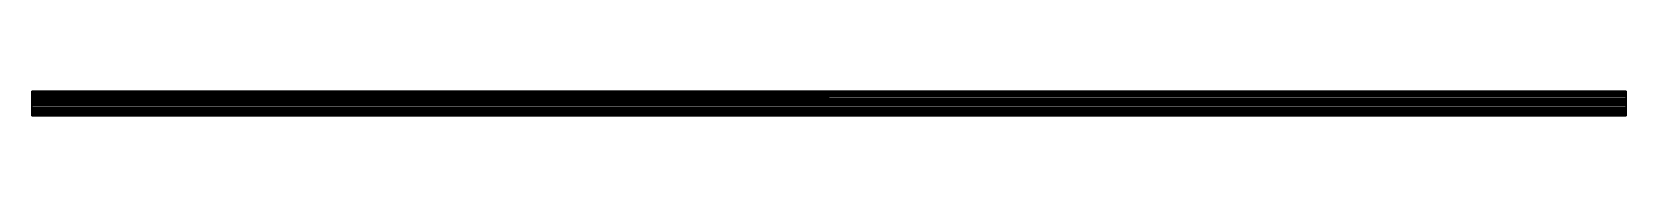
# Model space of a CAD drawing. Extents: x -1000 to 0, y -57 to -41.
import ezdxf

# ---------------------------------------------------------------- set-up
doc = ezdxf.new("R2010")
doc.units = 0
doc.header["$MEASUREMENT"] = 0

msp = doc.modelspace()

# ---------------------------------------------------------------- linework, layer by layer
at = {"extrusion": (-1, 0, -1e-16)}
for p, q in [((-1000, -43, 40.4), (-1000, -41.3, 41.5)), ((-1000, -41.3, 41.5), (-1000, -41.3, 41.5)), ((-1000, -41.5, 42.3), (-1000, -41.5, 42.3)), ((-1000, -41.5, 42.3), (-1000, -53.6, 42.3)), ((-1000, -42.4, 1.3), (-1000, -42.4, 1.3)), ((-1000, -42.4, 1.3), (-1000, -43.3, 1.9)), ((-1000, -48.1, 0), (-1000, -42.7, 0.2)), ((-1000, -42.7, 0.2), (-1000, -42.7, 0.2)), ((-1000, -43, 40.4), (-1000, -43, 40.4)), ((-1000, -43.3, 1.9), (-1000, -43.3, 1.9)), ((-1000, -44.1, 41.1), (-1000, -43.7, 40.6)), ((-1000, -43.7, 40.6), (-1000, -43.7, 40.6)), ((-1000, -44, 1.8), (-1000, -44, 1.8)), ((-1000, -44, 1.8), (-1000, -44.3, 1.3)), ((-1000, -44.1, 41.1), (-1000, -44.1, 41.1)), ((-1000, -44.3, 1.3), (-1000, -44.3, 1.3)), ((-1000, -45.7, 41.3), (-1000, -44.3, 41.3)), ((-1000, -44.3, 41.3), (-1000, -44.3, 41.3)), ((-1000, -44.6, 1.1), (-1000, -44.6, 1.1)), ((-1000, -44.6, 1.1), (-1000, -45.7, 1.1)), ((-1000, -45.7, 1.1), (-1000, -45.7, 1.1)), ((-1000, -45.7, 41.3), (-1000, -45.7, 41.3)), ((-1000, -46, 1.4), (-1000, -46, 1.4)), ((-1000, -46, 1.4), (-1000, -46, 2.7)), ((-1000, -46, 2.7), (-1000, -46, 2.7)), ((-1000, -46, 39.6), (-1000, -46, 39.6)), ((-1000, -46, 39.6), (-1000, -46, 41)), ((-1000, -46, 41), (-1000, -46, 41)), ((-1000, -46.3, 3), (-1000, -46.3, 3)), ((-1000, -46.3, 3), (-1000, -46.7, 3)), ((-1000, -46.7, 39.3), (-1000, -46.3, 39.3)), ((-1000, -46.3, 39.3), (-1000, -46.3, 39.3)), ((-1000, -46.7, 3), (-1000, -46.7, 3)), ((-1000, -46.7, 39.3), (-1000, -46.7, 39.3)), ((-1000, -47, 2.7), (-1000, -47, 2.7)), ((-1000, -47, 2.7), (-1000, -47, 1.4)), ((-1000, -47, 1.4), (-1000, -47, 1.4)), ((-1000, -47, 41), (-1000, -47, 41)), ((-1000, -47, 41), (-1000, -47, 39.6)), ((-1000, -47, 39.6), (-1000, -47, 39.6)), ((-1000, -47.3, 1.1), (-1000, -47.3, 1.1)), ((-1000, -47.3, 1.1), (-1000, -48.1, 1)), ((-1000, -53.6, 41.3), (-1000, -47.3, 41.3)), ((-1000, -47.3, 41.3), (-1000, -47.3, 41.3)), ((-1000, -48.1, 0), (-1000, -48.1, 0)), ((-1000, -48.1, 1), (-1000, -48.1, 1)), ((0, -43, 40.4), (0, -41.3, 41.5)), ((0, -41.3, 41.5), (0, -41.3, 41.5)), ((0, -41.5, 42.3), (0, -41.5, 42.3)), ((0, -41.5, 42.3), (0, -53.6, 42.3)), ((0, -42.4, 1.3), (0, -42.4, 1.3)), ((0, -42.4, 1.3), (0, -43.3, 1.9)), ((0, -48.1, 0), (0, -42.7, 0.2)), ((0, -42.7, 0.2), (0, -42.7, 0.2)), ((0, -43, 40.4), (0, -43, 40.4)), ((0, -43.3, 1.9), (0, -43.3, 1.9)), ((0, -44.1, 41.1), (0, -43.7, 40.6)), ((0, -43.7, 40.6), (0, -43.7, 40.6)), ((0, -44, 1.8), (0, -44, 1.8)), ((0, -44, 1.8), (0, -44.3, 1.3)), ((0, -44.1, 41.1), (0, -44.1, 41.1)), ((0, -44.3, 1.3), (0, -44.3, 1.3)), ((0, -45.7, 41.3), (0, -44.3, 41.3)), ((0, -44.3, 41.3), (0, -44.3, 41.3)), ((0, -44.6, 1.1), (0, -44.6, 1.1)), ((0, -44.6, 1.1), (0, -45.7, 1.1)), ((0, -45.7, 1.1), (0, -45.7, 1.1)), ((0, -45.7, 41.3), (0, -45.7, 41.3)), ((0, -46, 1.4), (0, -46, 1.4)), ((0, -46, 1.4), (0, -46, 2.7)), ((0, -46, 2.7), (0, -46, 2.7)), ((0, -46, 39.6), (0, -46, 39.6)), ((0, -46, 39.6), (0, -46, 41)), ((0, -46, 41), (0, -46, 41)), ((0, -46.3, 3), (0, -46.3, 3)), ((0, -46.3, 3), (0, -46.7, 3)), ((0, -46.7, 39.3), (0, -46.3, 39.3)), ((0, -46.3, 39.3), (0, -46.3, 39.3)), ((0, -46.7, 3), (0, -46.7, 3)), ((0, -46.7, 39.3), (0, -46.7, 39.3)), ((0, -47, 2.7), (0, -47, 2.7)), ((0, -47, 2.7), (0, -47, 1.4)), ((0, -47, 1.4), (0, -47, 1.4)), ((0, -47, 41), (0, -47, 41)), ((0, -47, 41), (0, -47, 39.6)), ((0, -47, 39.6), (0, -47, 39.6)), ((0, -47.3, 1.1), (0, -47.3, 1.1)), ((0, -47.3, 1.1), (0, -48.1, 1)), ((0, -53.6, 41.3), (0, -47.3, 41.3)), ((0, -47.3, 41.3), (0, -47.3, 41.3)), ((0, -48.1, 0), (0, -48.1, 0)), ((0, -48.1, 1), (0, -48.1, 1)), ((-1000, -55.3, -5.3), (-1000, -51.5, -1.4)), ((-1000, -51.5, -1.4), (-1000, -51.5, -1.4)), ((-1000, -52.2, -0.7), (-1000, -52.2, -0.7)), ((-1000, -52.2, -0.7), (-1000, -54.8, -3.3)), ((-1000, -53, -36.7), (-1000, -53, -36.7)), ((-1000, -53, -36.7), (-1000, -53, -35.5)), ((-1000, -53, -35.5), (-1000, -53, -35.5)), ((-1000, -53, -30.4), (-1000, -53, -30.4)), ((-1000, -53, -30.4), (-1000, -53, -28.1)), ((-1000, -53, -28.1), (-1000, -53, -28.1)), ((-1000, -53.3, -35.2), (-1000, -53.3, -35.2)), ((-1000, -53.3, -35.2), (-1000, -53.9, -35.2)), ((-1000, -53.9, -30.7), (-1000, -53.3, -30.7)), ((-1000, -53.3, -30.7), (-1000, -53.3, -30.7)), ((-1000, -53.3, -27.8), (-1000, -53.3, -27.8)), ((-1000, -53.3, -27.8), (-1000, -55.6, -27.8)), ((-1000, -53.6, 41.3), (-1000, -53.6, 41.3)), ((-1000, -53.6, 42.3), (-1000, -53.6, 42.3)), ((-1000, -53.9, -35.2), (-1000, -53.9, -35.2)), ((-1000, -53.9, -30.7), (-1000, -53.9, -30.7)), ((-1000, -54.2, -35.5), (-1000, -54.2, -35.5)), ((-1000, -54.2, -35.5), (-1000, -54.2, -36.4)), ((-1000, -54.2, -36.4), (-1000, -54.2, -36.4)), ((-1000, -54.2, -29.3), (-1000, -54.2, -29.3)), ((-1000, -54.2, -29.3), (-1000, -54.2, -30.4)), ((-1000, -54.2, -30.4), (-1000, -54.2, -30.4)), ((-1000, -54.5, -36.7), (-1000, -54.5, -36.7)), ((-1000, -54.5, -36.7), (-1000, -55.2, -36.7)), ((-1000, -55.2, -29), (-1000, -54.5, -29)), ((-1000, -54.5, -29), (-1000, -54.5, -29)), ((-1000, -54.8, -3.3), (-1000, -54.8, -3.3)), ((-1000, -55.2, -36.7), (-1000, -55.2, -36.7)), ((-1000, -55.2, -29), (-1000, -55.2, -29)), ((-1000, -55.3, -5.3), (-1000, -55.3, -5.3)), ((-1000, -55.5, -36.4), (-1000, -55.5, -36.4)), ((-1000, -55.5, -36.4), (-1000, -55.5, -29.3)), ((-1000, -55.5, -29.3), (-1000, -55.5, -29.3)), ((-1000, -55.6, -27.8), (-1000, -55.6, -6)), ((-1000, -55.6, -6), (-1000, -55.6, -6)), ((-1000, -55.6, -3), (-1000, -55.6, -3)), ((-1000, -55.6, -3), (-1000, -55.6, 39.3)), ((-1000, -55.6, 39.3), (-1000, -55.6, 39.3)), ((-1000, -56.6, 39.3), (-1000, -56.6, -36.7)), ((-1000, -56.6, -36.7), (-1000, -56.6, -36.7)), ((0, -55.3, -5.3), (0, -51.5, -1.4)), ((0, -51.5, -1.4), (0, -51.5, -1.4)), ((0, -52.2, -0.7), (0, -52.2, -0.7)), ((0, -52.2, -0.7), (0, -54.8, -3.3)), ((0, -53, -36.7), (0, -53, -36.7)), ((0, -53, -36.7), (0, -53, -35.5)), ((0, -53, -35.5), (0, -53, -35.5)), ((0, -53, -30.4), (0, -53, -30.4)), ((0, -53, -30.4), (0, -53, -28.1)), ((0, -53, -28.1), (0, -53, -28.1)), ((0, -53.3, -35.2), (0, -53.3, -35.2)), ((0, -53.3, -35.2), (0, -53.9, -35.2)), ((0, -53.9, -30.7), (0, -53.3, -30.7)), ((0, -53.3, -30.7), (0, -53.3, -30.7)), ((0, -53.3, -27.8), (0, -53.3, -27.8)), ((0, -53.3, -27.8), (0, -55.6, -27.8)), ((0, -53.6, 41.3), (0, -53.6, 41.3)), ((0, -53.6, 42.3), (0, -53.6, 42.3)), ((0, -53.9, -35.2), (0, -53.9, -35.2)), ((0, -53.9, -30.7), (0, -53.9, -30.7)), ((0, -54.2, -35.5), (0, -54.2, -35.5)), ((0, -54.2, -35.5), (0, -54.2, -36.4)), ((0, -54.2, -36.4), (0, -54.2, -36.4)), ((0, -54.2, -29.3), (0, -54.2, -29.3)), ((0, -54.2, -29.3), (0, -54.2, -30.4)), ((0, -54.2, -30.4), (0, -54.2, -30.4)), ((0, -54.5, -36.7), (0, -54.5, -36.7)), ((0, -54.5, -36.7), (0, -55.2, -36.7)), ((0, -55.2, -29), (0, -54.5, -29)), ((0, -54.5, -29), (0, -54.5, -29)), ((0, -54.8, -3.3), (0, -54.8, -3.3)), ((0, -55.2, -36.7), (0, -55.2, -36.7)), ((0, -55.2, -29), (0, -55.2, -29)), ((0, -55.3, -5.3), (0, -55.3, -5.3)), ((0, -55.5, -36.4), (0, -55.5, -36.4)), ((0, -55.5, -36.4), (0, -55.5, -29.3)), ((0, -55.5, -29.3), (0, -55.5, -29.3)), ((0, -55.6, -27.8), (0, -55.6, -6)), ((0, -55.6, -6), (0, -55.6, -6)), ((0, -55.6, -3), (0, -55.6, -3)), ((0, -55.6, -3), (0, -55.6, 39.3)), ((0, -55.6, 39.3), (0, -55.6, 39.3)), ((0, -56.6, 39.3), (0, -56.6, -36.7)), ((0, -56.6, -36.7), (0, -56.6, -36.7))]:
    msp.add_line(p, q, dxfattribs=at)
at = {"color": 1, "linetype": 'Continuous'}
msp.add_line((-1000, -44.9, 1.1), (-500, -44.9, 1.1), dxfattribs=at)
msp.add_line((-1000, -44.9, 1.1), (-500, -44.9, 1.1), dxfattribs=at)
at = {"extrusion": (-1, 0, -1e-16)}
for centre, radius, start, end in [((41.5, 41.9, 1000), 0.4, 90, 238), ((42.7, 0.8, 1000), 0.6, 125, 268), ((43.3, 40.9, 1000), 0.5, 238, 323), ((43.6, 1.5, 1000), 0.5, 33, 125), ((44.3, 41, 1000), 0.3, 90, 143), ((44.6, 1.4, 1000), 0.3, 213, 268), ((45.7, 1.4, 1000), 0.3, 268, 0), ((45.7, 41, 1000), 0.3, 0, 90), ((46.3, 2.7, 1000), 0.3, 90, 180), ((46.3, 39.6, 1000), 0.3, 180, 270), ((46.7, 2.7, 1000), 0.3, 0, 90), ((46.7, 39.6, 1000), 0.3, 270, 0), ((47.3, 1.4, 1000), 0.3, 180, 268), ((47.3, 41, 1000), 0.3, 90, 180), ((47.9, -5, 1000), 5, 45, 88), ((47.9, -5, 1000), 6, 45, 88), ((41.5, 41.9), 0.4, 90, 238), ((42.7, 0.8), 0.6, 125, 268), ((43.3, 40.9), 0.5, 238, 323), ((43.6, 1.5), 0.5, 33, 125), ((44.3, 41), 0.3, 90, 143), ((44.6, 1.4), 0.3, 213, 268), ((45.7, 1.4), 0.3, 268, 0), ((45.7, 41), 0.3, 0, 90), ((46.3, 2.7), 0.3, 90, 180), ((46.3, 39.6), 0.3, 180, 270), ((46.7, 2.7), 0.3, 0, 90), ((46.7, 39.6), 0.3, 270, 0), ((47.3, 1.4), 0.3, 180, 268), ((47.3, 41), 0.3, 90, 180), ((47.9, -5), 5, 45, 88), ((47.9, -5), 6, 45, 88), ((54.8, -36.7, 1000), 1.8, 180, 0), ((53.3, -35.5, 1000), 0.3, 90, 180), ((53.3, -30.4, 1000), 0.3, 180, 270), ((53.3, -28.1, 1000), 0.3, 90, 180), ((53.6, 39.3, 1000), 2, 0, 90), ((53.6, 39.3, 1000), 3, 0, 90), ((53.9, -35.5, 1000), 0.3, 0, 90), ((53.9, -30.4, 1000), 0.3, 270, 0), ((54.5, -36.4, 1000), 0.3, 180, 270), ((54.5, -29.3, 1000), 0.3, 90, 180), ((55.1, -3, 1000), 0.5, 225, 0), ((55.2, -36.4, 1000), 0.3, 270, 0), ((55.2, -29.3, 1000), 0.3, 0, 90), ((54.6, -6, 1000), 1, 0, 45), ((54.8, -36.7), 1.8, 180, 0), ((53.3, -35.5), 0.3, 90, 180), ((53.3, -30.4), 0.3, 180, 270), ((53.3, -28.1), 0.3, 90, 180), ((53.6, 39.3), 2, 0, 90), ((53.6, 39.3), 3, 0, 90), ((53.9, -35.5), 0.3, 0, 90), ((53.9, -30.4), 0.3, 270, 0), ((54.5, -36.4), 0.3, 180, 270), ((54.5, -29.3), 0.3, 90, 180), ((55.1, -3), 0.5, 225, 0), ((55.2, -36.4), 0.3, 270, 0), ((55.2, -29.3), 0.3, 0, 90), ((54.6, -6), 1, 0, 45)]:
    msp.add_arc(centre, radius, start, end, dxfattribs=at)
for points in [[(-1000, -41.5, 42.3), (-1000, -41.3, 42.2), (-1000, -41.1, 42.1), (-1000, -41.4, 42)], [(-1000, -41.4, 42), (-1000, -41.1, 42.1), (-1000, -41.1, 42), (-1000, -41.1, 41.8)], [(-1000, -41.4, 42), (-1000, -41.1, 41.8), (-1000, -41.1, 41.6), (-1000, -41.3, 41.5)], [(-1000, -41.1, 42.1), (-1000, -41.3, 42.2), (0, -41.3, 42.2), (0, -41.1, 42.1)], [(-1000, -41.1, 42.1), (-1000, -41.1, 41.8), (0, -41.1, 41.8), (0, -41.1, 42.1)], [(0, -41.1, 41.8), (0, -41.1, 41.6), (-1000, -41.1, 41.6), (-1000, -41.1, 41.8)], [(-1000, -41.1, 41.6), (-1000, -41.3, 41.5), (0, -41.3, 41.5), (0, -41.1, 41.6)], [(-1000, -41.5, 42.3), (-1000, -41.3, 41.5), (-1000, -43, 40.4), (-1000, -43, 42.3)], [(0, -41.3, 41.5), (0, -43, 40.4), (-1000, -43, 40.4), (-1000, -41.3, 41.5)], [(-1000, -41.5, 42.3), (-1000, -41.3, 42.2), (0, -41.3, 42.2), (0, -41.5, 42.3)], [(0, -53.6, 42.3), (0, -41.5, 42.3), (-1000, -41.5, 42.3), (-1000, -53.6, 42.3)], [(-1000, -42.4, 1.3), (-1000, -42.1, 1), (-1000, -42.1, 0.6), (-1000, -42.7, 0.2)], [(-1000, -42.7, 0.2), (-1000, -42.1, 0.6), (-1000, -42.4, 0.3), (-1000, -42.7, 0.2)], [(-1000, -42.4, 1.3), (-1000, -42.1, 1), (0, -42.1, 1), (0, -42.4, 1.3)], [(-1000, -42.1, 1), (-1000, -42.1, 0.6), (0, -42.1, 0.6), (0, -42.1, 1)], [(0, -42.1, 0.6), (0, -42.4, 0.3), (-1000, -42.4, 0.3), (-1000, -42.1, 0.6)], [(-1000, -45.1, 1.1), (-1000, -45.4, 0.1), (-1000, -42.7, 0.2), (-1000, -42.4, 1.3)], [(-1000, -44.5, 1.2), (-1000, -44.4, 1.3), (-1000, -44.2, 1.5), (-1000, -42.4, 1.3)], [(-1000, -44.2, 1.5), (-1000, -44, 1.8), (-1000, -43.3, 1.9), (-1000, -42.4, 1.3)], [(0, -43.3, 1.9), (0, -42.4, 1.3), (-1000, -42.4, 1.3), (-1000, -43.3, 1.9)], [(-1000, -42.4, 0.3), (-1000, -42.7, 0.2), (0, -42.7, 0.2), (0, -42.4, 0.3)], [(-1000, -42.7, 0.2), (-1000, -48.1, 0), (0, -48.1, 0), (0, -42.7, 0.2)], [(-1000, -43, 42.3), (-1000, -43, 40.4), (-1000, -43.4, 40.4), (-1000, -43.7, 40.6)], [(-1000, -43.7, 40.6), (-1000, -44.1, 41.1), (-1000, -44.1, 42.3), (-1000, -43, 42.3)], [(-1000, -43, 40.4), (-1000, -43.4, 40.4), (0, -43.4, 40.4), (0, -43, 40.4)], [(-1000, -44, 1.8), (-1000, -43.8, 2), (-1000, -43.4, 2), (-1000, -43.3, 1.9)], [(-1000, -43.4, 2), (-1000, -43.3, 1.9), (0, -43.3, 1.9), (0, -43.4, 2)], [(-1000, -43.8, 2), (-1000, -43.7, 2), (-1000, -43.6, 2), (-1000, -43.4, 2)], [(0, -43.4, 40.4), (0, -43.7, 40.6), (-1000, -43.7, 40.6), (-1000, -43.4, 40.4)], [(0, -43.6, 2), (0, -43.4, 2), (-1000, -43.4, 2), (-1000, -43.6, 2)], [(-1000, -43.7, 2), (-1000, -43.6, 2), (0, -43.6, 2), (0, -43.7, 2)], [(-1000, -43.7, 40.6), (-1000, -44.1, 41.1), (0, -44.1, 41.1), (0, -43.7, 40.6)], [(0, -43.8, 2), (0, -43.7, 2), (-1000, -43.7, 2), (-1000, -43.8, 2)], [(-1000, -44, 1.8), (-1000, -43.8, 2), (0, -43.8, 2), (0, -44, 1.8)], [(0, -44.4, 1.3), (0, -44, 1.8), (-1000, -44, 1.8), (-1000, -44.4, 1.3)], [(-1000, -44.1, 41.1), (-1000, -44.2, 41.2), (-1000, -44.3, 41.3), (-1000, -44.3, 42.3)], [(-1000, -44.3, 42.3), (-1000, -44.1, 41.1), (-1000, -44.1, 42.3), (-1000, -44.3, 42.3)], [(0, -44.1, 41.1), (0, -44.2, 41.2), (-1000, -44.2, 41.2), (-1000, -44.1, 41.1)], [(-1000, -44.2, 41.2), (-1000, -44.3, 41.3), (0, -44.3, 41.3), (0, -44.2, 41.2)], [(-1000, -44.3, 42.3), (-1000, -44.3, 41.3), (-1000, -45.7, 41.3), (-1000, -45.7, 42.3)], [(0, -44.3, 41.3), (0, -45.7, 41.3), (-1000, -45.7, 41.3), (-1000, -44.3, 41.3)], [(-1000, -44.5, 1.2), (-1000, -44.4, 1.3), (0, -44.4, 1.3), (0, -44.5, 1.2)], [(-1000, -45.7, 1.1), (-1000, -44.5, 1.2), (0, -44.5, 1.2), (0, -45.7, 1.1)], [(-1000, -48.1, 1), (-1000, -48.1, 0), (-1000, -45.4, 0.1), (-1000, -45.1, 1.1)], [(-1000, -45.7, 41.3), (-1000, -45.9, 41.2), (-1000, -46, 41), (-1000, -46, 42.3)], [(-1000, -46, 42.3), (-1000, -45.7, 42.3), (-1000, -45.7, 41.3), (-1000, -46, 42.3)], [(-1000, -46, 1.4), (-1000, -45.9, 1.2), (-1000, -45.7, 1.1), (-1000, -47.3, 1.1)], [(-1000, -45.7, 41.3), (-1000, -45.9, 41.2), (0, -45.9, 41.2), (0, -45.7, 41.3)], [(0, -45.9, 1.2), (0, -45.7, 1.1), (-1000, -45.7, 1.1), (-1000, -45.9, 1.2)], [(0, -45.9, 41.2), (0, -46, 41), (-1000, -46, 41), (-1000, -45.9, 41.2)], [(-1000, -46, 1.4), (-1000, -45.9, 1.2), (0, -45.9, 1.2), (0, -46, 1.4)], [(-1000, -46, 42.3), (-1000, -46, 39.6), (-1000, -47, 39.6), (-1000, -47, 42.3)], [(-1000, -47, 39.6), (-1000, -46.9, 39.3), (-1000, -46.7, 39.3), (-1000, -46, 39.6)], [(-1000, -46.7, 39.3), (-1000, -46.3, 39.3), (-1000, -46.1, 39.3), (-1000, -46, 39.6)], [(-1000, -47.3, 1.1), (-1000, -47.1, 1.1), (-1000, -47, 1.4), (-1000, -46, 1.4)], [(-1000, -47, 1.4), (-1000, -46, 1.4), (-1000, -46, 2.7), (-1000, -47, 2.7)], [(-1000, -47, 2.7), (-1000, -46.9, 2.9), (-1000, -46.7, 3), (-1000, -46, 2.7)], [(-1000, -46, 2.7), (-1000, -46.1, 2.9), (-1000, -46.3, 3), (-1000, -46.7, 3)], [(-1000, -46, 41), (-1000, -46, 39.6), (0, -46, 39.6), (0, -46, 41)], [(0, -46, 39.6), (0, -46.1, 39.3), (-1000, -46.1, 39.3), (-1000, -46, 39.6)], [(-1000, -46.1, 2.9), (-1000, -46, 2.7), (0, -46, 2.7), (0, -46.1, 2.9)], [(0, -46, 2.7), (-1000, -46, 2.7), (-1000, -46, 1.4), (0, -46, 1.4)], [(-1000, -46.1, 39.3), (-1000, -46.3, 39.3), (0, -46.3, 39.3), (0, -46.1, 39.3)], [(0, -46.3, 3), (0, -46.1, 2.9), (-1000, -46.1, 2.9), (-1000, -46.3, 3)], [(0, -46.3, 39.3), (0, -46.7, 39.3), (-1000, -46.7, 39.3), (-1000, -46.3, 39.3)], [(-1000, -46.7, 3), (-1000, -46.3, 3), (0, -46.3, 3), (0, -46.7, 3)], [(-1000, -46.7, 39.3), (-1000, -46.9, 39.3), (0, -46.9, 39.3), (0, -46.7, 39.3)], [(-1000, -46.9, 2.9), (-1000, -46.7, 3), (0, -46.7, 3), (0, -46.9, 2.9)], [(0, -46.9, 39.3), (0, -47, 39.6), (-1000, -47, 39.6), (-1000, -46.9, 39.3)], [(-1000, -47, 2.7), (0, -47, 2.7), (0, -46.9, 2.9), (-1000, -46.9, 2.9)], [(-1000, -47, 41), (-1000, -47.1, 41.2), (-1000, -47.3, 41.3), (-1000, -47.3, 42.3)], [(-1000, -47.3, 42.3), (-1000, -47, 42.3), (-1000, -47, 41), (-1000, -47.3, 42.3)], [(-1000, -47, 39.6), (-1000, -47, 41), (0, -47, 41), (0, -47, 39.6)], [(0, -47, 41), (0, -47.1, 41.2), (-1000, -47.1, 41.2), (-1000, -47, 41)], [(-1000, -47.1, 1.1), (0, -47.1, 1.1), (0, -47, 1.4), (-1000, -47, 1.4)], [(-1000, -47, 1.4), (0, -47, 1.4), (0, -47, 2.7), (-1000, -47, 2.7)], [(-1000, -47.1, 41.2), (-1000, -47.3, 41.3), (0, -47.3, 41.3), (0, -47.1, 41.2)], [(0, -47.3, 1.1), (0, -47.1, 1.1), (-1000, -47.1, 1.1), (-1000, -47.3, 1.1)], [(-1000, -47.3, 41.3), (-1000, -47.3, 42.3), (-1000, -53.6, 42.3), (-1000, -53.6, 41.3)], [(-1000, -47.3, 41.3), (-1000, -53.6, 41.3), (0, -53.6, 41.3), (0, -47.3, 41.3)], [(-1000, -48.1, 1), (-1000, -47.3, 1.1), (0, -47.3, 1.1), (0, -48.1, 1)], [(-1000, -50.3, 0.5), (-1000, -49.5, -0.2), (-1000, -48.1, 0), (-1000, -48.9, 0.9)], [(-1000, -48.9, 0.9), (-1000, -48.1, 0), (-1000, -48.1, 1), (-1000, -48.6, 1)], [(0, -48.9, 0.9), (0, -48.1, 1), (-1000, -48.1, 1), (-1000, -48.9, 0.9)], [(-1000, -48.1, 0), (-1000, -49.5, -0.2), (0, -49.5, -0.2), (0, -48.1, 0)], [(-1000, -50.3, 0.5), (-1000, -48.9, 0.9), (0, -48.9, 0.9), (0, -50.3, 0.5)], [(-1000, -51.3, 0), (-1000, -50.5, -0.7), (-1000, -49.5, -0.2), (-1000, -50.3, 0.5)], [(0, -49.5, -0.2), (0, -50.5, -0.7), (-1000, -50.5, -0.7), (-1000, -49.5, -0.2)], [(0, -41.5, 42.3), (0, -41.3, 42.2), (0, -41.1, 42.1), (0, -41.4, 42)], [(0, -41.4, 42), (0, -41.1, 42.1), (0, -41.1, 42), (0, -41.1, 41.8)], [(0, -41.4, 42), (0, -41.1, 41.8), (0, -41.1, 41.6), (0, -41.3, 41.5)], [(0, -41.5, 42.3), (0, -41.3, 41.5), (0, -43, 40.4), (0, -43, 42.3)], [(0, -42.4, 1.3), (0, -42.1, 1), (0, -42.1, 0.6), (0, -42.7, 0.2)], [(0, -42.7, 0.2), (0, -42.1, 0.6), (0, -42.4, 0.3), (0, -42.7, 0.2)], [(0, -45.1, 1.1), (0, -45.4, 0.1), (0, -42.7, 0.2), (0, -42.4, 1.3)], [(0, -44.5, 1.2), (0, -44.4, 1.3), (0, -44.2, 1.5), (0, -42.4, 1.3)], [(0, -44.2, 1.5), (0, -44, 1.8), (0, -43.3, 1.9), (0, -42.4, 1.3)], [(0, -43, 42.3), (0, -43, 40.4), (0, -43.4, 40.4), (0, -43.7, 40.6)], [(0, -43.7, 40.6), (0, -44.1, 41.1), (0, -44.1, 42.3), (0, -43, 42.3)], [(0, -44, 1.8), (0, -43.8, 2), (0, -43.4, 2), (0, -43.3, 1.9)], [(0, -43.8, 2), (0, -43.7, 2), (0, -43.6, 2), (0, -43.4, 2)], [(0, -44.1, 41.1), (0, -44.2, 41.2), (0, -44.3, 41.3), (0, -44.3, 42.3)], [(0, -44.3, 42.3), (0, -44.1, 41.1), (0, -44.1, 42.3), (0, -44.3, 42.3)], [(0, -44.3, 42.3), (0, -44.3, 41.3), (0, -45.7, 41.3), (0, -45.7, 42.3)], [(0, -48.1, 1), (0, -48.1, 0), (0, -45.4, 0.1), (0, -45.1, 1.1)], [(0, -45.7, 41.3), (0, -45.9, 41.2), (0, -46, 41), (0, -46, 42.3)], [(0, -46, 42.3), (0, -45.7, 42.3), (0, -45.7, 41.3), (0, -46, 42.3)], [(0, -46, 1.4), (0, -45.9, 1.2), (0, -45.7, 1.1), (0, -47.3, 1.1)], [(0, -46, 42.3), (0, -46, 39.6), (0, -47, 39.6), (0, -47, 42.3)], [(0, -47, 39.6), (0, -46.9, 39.3), (0, -46.7, 39.3), (0, -46, 39.6)], [(0, -46.7, 39.3), (0, -46.3, 39.3), (0, -46.1, 39.3), (0, -46, 39.6)], [(0, -47.3, 1.1), (0, -47.1, 1.1), (0, -47, 1.4), (0, -46, 1.4)], [(0, -47, 1.4), (0, -46, 1.4), (0, -46, 2.7), (0, -47, 2.7)], [(0, -47, 2.7), (0, -46.9, 2.9), (0, -46.7, 3), (0, -46, 2.7)], [(0, -46, 2.7), (0, -46.1, 2.9), (0, -46.3, 3), (0, -46.7, 3)], [(0, -47, 41), (0, -47.1, 41.2), (0, -47.3, 41.3), (0, -47.3, 42.3)], [(0, -47.3, 42.3), (0, -47, 42.3), (0, -47, 41), (0, -47.3, 42.3)], [(0, -47.3, 41.3), (0, -47.3, 42.3), (0, -53.6, 42.3), (0, -53.6, 41.3)], [(0, -50.3, 0.5), (0, -49.5, -0.2), (0, -48.1, 0), (0, -48.9, 0.9)], [(0, -48.9, 0.9), (0, -48.1, 0), (0, -48.1, 1), (0, -48.6, 1)], [(0, -51.3, 0), (0, -50.5, -0.7), (0, -49.5, -0.2), (0, -50.3, 0.5)], [(0, -51.3, 0), (0, -50.3, 0.5), (-1000, -50.3, 0.5), (-1000, -51.3, 0)], [(-1000, -52.2, -0.7), (-1000, -51.3, 0), (-1000, -50.5, -0.7), (-1000, -51.5, -1.4)], [(-1000, -50.5, -0.7), (-1000, -51.5, -1.4), (0, -51.5, -1.4), (0, -50.5, -0.7)], [(-1000, -52.2, -0.7), (-1000, -51.3, 0), (0, -51.3, 0), (0, -52.2, -0.7)], [(-1000, -55.3, -5.3), (-1000, -51.5, -1.4), (-1000, -52.2, -0.7), (-1000, -54.8, -3.3)], [(0, -51.5, -1.4), (0, -55.3, -5.3), (-1000, -55.3, -5.3), (-1000, -51.5, -1.4)], [(0, -54.8, -3.3), (0, -52.2, -0.7), (-1000, -52.2, -0.7), (-1000, -54.8, -3.3)], [(-1000, -53, -28.1), (-1000, -55.2, -29), (-1000, -53, -29), (-1000, -53, -28.1)], [(-1000, -53, -28.1), (-1000, -53, -28), (-1000, -53.1, -27.9), (-1000, -55.2, -29)], [(-1000, -54.5, -29), (-1000, -54.3, -29.1), (-1000, -54.2, -29.3), (-1000, -53, -29)], [(-1000, -54.2, -29.3), (-1000, -54.2, -30.4), (-1000, -53, -30.4), (-1000, -53, -29)], [(-1000, -54.2, -30.4), (-1000, -54.1, -30.6), (-1000, -53.9, -30.7), (-1000, -53, -30.4)], [(-1000, -53.9, -30.7), (-1000, -53, -30.4), (-1000, -53.1, -30.6), (-1000, -53.3, -30.7)], [(-1000, -54.2, -35.5), (-1000, -53, -35.5), (-1000, -53, -36.7), (-1000, -54.2, -36.4)], [(-1000, -54.2, -35.5), (-1000, -54.1, -35.3), (-1000, -53.9, -35.2), (-1000, -53, -35.5)], [(-1000, -53, -35.5), (-1000, -53.1, -35.3), (-1000, -53.3, -35.2), (-1000, -53.9, -35.2)], [(-1000, -54.2, -36.4), (-1000, -54.3, -36.6), (-1000, -54.5, -36.7), (-1000, -53, -36.7)], [(-1000, -55.2, -36.7), (-1000, -53, -36.7), (-1000, -54.8, -38.5), (-1000, -55.5, -38.4)], [(-1000, -54.8, -38.5), (-1000, -54.1, -38.4), (-1000, -53.2, -37.6), (-1000, -53, -36.7)], [(-1000, -53.1, -27.9), (-1000, -53, -28), (0, -53, -28), (0, -53.1, -27.9)], [(0, -53, -28), (0, -53, -28.1), (-1000, -53, -28.1), (-1000, -53, -28)], [(-1000, -53, -28.1), (-1000, -53, -30.4), (0, -53, -30.4), (0, -53, -28.1)], [(-1000, -53, -30.4), (-1000, -53.1, -30.6), (0, -53.1, -30.6), (0, -53, -30.4)], [(-1000, -53.1, -35.3), (-1000, -53, -35.5), (0, -53, -35.5), (0, -53.1, -35.3)], [(-1000, -53, -35.5), (-1000, -53, -36.7), (0, -53, -36.7), (0, -53, -35.5)], [(-1000, -53, -36.7), (-1000, -53.2, -37.6), (0, -53.2, -37.6), (0, -53, -36.7)], [(-1000, -55.2, -29), (-1000, -55.5, -27.8), (-1000, -53.3, -27.8), (-1000, -53.1, -27.9)], [(0, -53.3, -27.8), (0, -53.1, -27.9), (-1000, -53.1, -27.9), (-1000, -53.3, -27.8)], [(0, -53.1, -30.6), (0, -53.3, -30.7), (-1000, -53.3, -30.7), (-1000, -53.1, -30.6)], [(0, -53.3, -35.2), (0, -53.1, -35.3), (-1000, -53.1, -35.3), (-1000, -53.3, -35.2)], [(-1000, -53.2, -37.6), (-1000, -54.1, -38.4), (0, -54.1, -38.4), (0, -53.2, -37.6)], [(-1000, -55.6, -27.8), (-1000, -53.3, -27.8), (0, -53.3, -27.8), (0, -55.6, -27.8)], [(-1000, -53.3, -30.7), (-1000, -53.9, -30.7), (0, -53.9, -30.7), (0, -53.3, -30.7)], [(-1000, -53.9, -35.2), (-1000, -53.3, -35.2), (0, -53.3, -35.2), (0, -53.9, -35.2)], [(-1000, -53.6, 41.3), (-1000, -53.6, 42.3), (-1000, -54.8, 42), (-1000, -54.3, 41.1)], [(-1000, -53.6, 41.3), (-1000, -54.3, 41.1), (0, -54.3, 41.1), (0, -53.6, 41.3)], [(-1000, -54.8, 42), (-1000, -53.6, 42.3), (0, -53.6, 42.3), (0, -54.8, 42)], [(0, -53.9, -30.7), (0, -54.1, -30.6), (-1000, -54.1, -30.6), (-1000, -53.9, -30.7)], [(0, -54.1, -35.3), (0, -53.9, -35.2), (-1000, -53.9, -35.2), (-1000, -54.1, -35.3)], [(-1000, -54.1, -30.6), (-1000, -54.2, -30.4), (0, -54.2, -30.4), (0, -54.1, -30.6)], [(-1000, -54.2, -35.5), (-1000, -54.1, -35.3), (0, -54.1, -35.3), (0, -54.2, -35.5)], [(-1000, -54.1, -38.4), (-1000, -54.8, -38.5), (0, -54.8, -38.5), (0, -54.1, -38.4)], [(0, -54.2, -30.4), (0, -54.2, -29.3), (-1000, -54.2, -29.3), (-1000, -54.2, -30.4)], [(-1000, -54.2, -29.3), (-1000, -54.3, -29.1), (0, -54.3, -29.1), (0, -54.2, -29.3)], [(-1000, -54.3, -36.6), (-1000, -54.2, -36.4), (0, -54.2, -36.4), (0, -54.3, -36.6)], [(0, -54.2, -36.4), (0, -54.2, -35.5), (-1000, -54.2, -35.5), (-1000, -54.2, -36.4)], [(-1000, -54.8, 42), (-1000, -54.3, 41.1), (-1000, -55, 40.7), (-1000, -55.7, 41.4)], [(0, -54.3, 41.1), (0, -55, 40.7), (-1000, -55, 40.7), (-1000, -54.3, 41.1)], [(0, -54.3, -29.1), (0, -54.5, -29), (-1000, -54.5, -29), (-1000, -54.3, -29.1)], [(0, -54.5, -36.7), (0, -54.3, -36.6), (-1000, -54.3, -36.6), (-1000, -54.5, -36.7)], [(-1000, -54.5, -29), (-1000, -55.2, -29), (0, -55.2, -29), (0, -54.5, -29)], [(-1000, -55.2, -36.7), (-1000, -54.5, -36.7), (0, -54.5, -36.7), (0, -55.2, -36.7)], [(-1000, -55.3, -3.4), (-1000, -55, -3.5), (-1000, -54.8, -3.3), (-1000, -55.3, -5.3)], [(-1000, -55, -3.5), (-1000, -54.8, -3.3), (0, -54.8, -3.3), (0, -55, -3.5)], [(0, -54.8, -38.5), (0, -55.5, -38.4), (-1000, -55.5, -38.4), (-1000, -54.8, -38.5)], [(0, -55.7, 41.4), (0, -54.8, 42), (-1000, -54.8, 42), (-1000, -55.7, 41.4)], [(-1000, -55.7, 41.4), (-1000, -55, 40.7), (-1000, -55.5, 39.9), (-1000, -56.3, 40.6)], [(-1000, -55, 40.7), (-1000, -55.5, 39.9), (0, -55.5, 39.9), (0, -55, 40.7)], [(0, -55.3, -3.4), (0, -55, -3.5), (-1000, -55, -3.5), (-1000, -55.3, -3.4)], [(-1000, -55.5, -27.8), (-1000, -55.5, -29.3), (-1000, -55.4, -29.1), (-1000, -55.2, -29)], [(-1000, -55.5, -36.4), (-1000, -55.4, -36.6), (-1000, -55.2, -36.7), (-1000, -55.5, -38.4)], [(0, -55.2, -29), (0, -55.4, -29.1), (-1000, -55.4, -29.1), (-1000, -55.2, -29)], [(0, -55.4, -36.6), (0, -55.2, -36.7), (-1000, -55.2, -36.7), (-1000, -55.4, -36.6)], [(-1000, -55.5, -3.3), (-1000, -55.3, -3.4), (-1000, -55.3, -5.3), (-1000, -55.6, -5.6)], [(-1000, -55.5, -3.3), (-1000, -55.3, -3.4), (0, -55.3, -3.4), (0, -55.5, -3.3)], [(-1000, -55.3, -5.3), (-1000, -55.4, -5.4), (0, -55.4, -5.4), (0, -55.3, -5.3)], [(-1000, -55.6, -6), (-1000, -55.6, -5.6), (-1000, -55.4, -5.4), (-1000, -55.6, -5.7)], [(0, -55.4, -5.4), (0, -55.6, -5.7), (-1000, -55.6, -5.7), (-1000, -55.4, -5.4)], [(-1000, -55.4, -29.1), (-1000, -55.5, -29.3), (0, -55.5, -29.3), (0, -55.4, -29.1)], [(-1000, -55.5, -36.4), (-1000, -55.4, -36.6), (0, -55.4, -36.6), (0, -55.5, -36.4)], [(-1000, -56.3, 40.6), (-1000, -56.6, 39.6), (-1000, -55.6, 39.3), (-1000, -55.5, 39.9)], [(-1000, -55.5, -27.8), (-1000, -55.5, -38.4), (-1000, -55.6, -38.3), (-1000, -55.6, -27.8)], [(-1000, -55.6, -3), (-1000, -55.5, -3.2), (-1000, -55.5, -3.3), (-1000, -55.6, -5.6)], [(0, -55.5, 39.9), (0, -55.6, 39.3), (-1000, -55.6, 39.3), (-1000, -55.5, 39.9)], [(-1000, -55.6, -3), (-1000, -55.5, -3.2), (0, -55.5, -3.2), (0, -55.6, -3)], [(0, -55.5, -3.2), (0, -55.5, -3.3), (-1000, -55.5, -3.3), (-1000, -55.5, -3.2)], [(-1000, -55.5, -29.3), (-1000, -55.5, -36.4), (0, -55.5, -36.4), (0, -55.5, -29.3)], [(-1000, -55.5, -38.4), (-1000, -55.6, -38.3), (0, -55.6, -38.3), (0, -55.5, -38.4)], [(-1000, -55.6, 39.3), (-1000, -56.6, 39.3), (-1000, -56.6, -36.7), (-1000, -55.6, -27.8)], [(-1000, -56.6, 39.6), (-1000, -56.6, 39.3), (-1000, -55.6, 39.3), (-1000, -56.6, 39.6)], [(-1000, -56, -38.1), (-1000, -55.6, -27.8), (-1000, -55.6, -38.3), (-1000, -56, -38.1)], [(-1000, -55.6, -27.8), (-1000, -56.6, -36.7), (-1000, -56.5, -37.5), (-1000, -56, -38.1)], [(-1000, -55.6, 39.3), (-1000, -55.6, -3), (0, -55.6, -3), (0, -55.6, 39.3)], [(-1000, -55.6, -5.7), (-1000, -55.6, -6), (0, -55.6, -6), (0, -55.6, -5.7)], [(0, -55.6, -6), (0, -55.6, -27.8), (-1000, -55.6, -27.8), (-1000, -55.6, -6)], [(0, -55.6, -38.3), (0, -56, -38.1), (-1000, -56, -38.1), (-1000, -55.6, -38.3)], [(-1000, -56.3, 40.6), (-1000, -55.7, 41.4), (0, -55.7, 41.4), (0, -56.3, 40.6)], [(-1000, -56, -38.1), (-1000, -56.5, -37.5), (0, -56.5, -37.5), (0, -56, -38.1)], [(0, -56.6, 39.6), (0, -56.3, 40.6), (-1000, -56.3, 40.6), (-1000, -56.6, 39.6)], [(0, -56.5, -37.5), (0, -56.6, -36.7), (-1000, -56.6, -36.7), (-1000, -56.5, -37.5)], [(-1000, -56.6, -36.7), (-1000, -56.6, 39.3), (0, -56.6, 39.3), (0, -56.6, -36.7)], [(-1000, -56.6, 39.3), (-1000, -56.6, 39.6), (0, -56.6, 39.6), (0, -56.6, 39.3)], [(0, -52.2, -0.7), (0, -51.3, 0), (0, -50.5, -0.7), (0, -51.5, -1.4)], [(0, -55.3, -5.3), (0, -51.5, -1.4), (0, -52.2, -0.7), (0, -54.8, -3.3)], [(0, -53, -28.1), (0, -55.2, -29), (0, -53, -29), (0, -53, -28.1)], [(0, -53, -28.1), (0, -53, -28), (0, -53.1, -27.9), (0, -55.2, -29)], [(0, -54.5, -29), (0, -54.3, -29.1), (0, -54.2, -29.3), (0, -53, -29)], [(0, -54.2, -29.3), (0, -54.2, -30.4), (0, -53, -30.4), (0, -53, -29)], [(0, -54.2, -30.4), (0, -54.1, -30.6), (0, -53.9, -30.7), (0, -53, -30.4)], [(0, -53.9, -30.7), (0, -53, -30.4), (0, -53.1, -30.6), (0, -53.3, -30.7)], [(0, -54.2, -35.5), (0, -53, -35.5), (0, -53, -36.7), (0, -54.2, -36.4)], [(0, -54.2, -35.5), (0, -54.1, -35.3), (0, -53.9, -35.2), (0, -53, -35.5)], [(0, -53, -35.5), (0, -53.1, -35.3), (0, -53.3, -35.2), (0, -53.9, -35.2)], [(0, -54.2, -36.4), (0, -54.3, -36.6), (0, -54.5, -36.7), (0, -53, -36.7)], [(0, -55.2, -36.7), (0, -53, -36.7), (0, -54.8, -38.5), (0, -55.5, -38.4)], [(0, -54.8, -38.5), (0, -54.1, -38.4), (0, -53.2, -37.6), (0, -53, -36.7)], [(0, -55.2, -29), (0, -55.5, -27.8), (0, -53.3, -27.8), (0, -53.1, -27.9)], [(0, -53.6, 41.3), (0, -53.6, 42.3), (0, -54.8, 42), (0, -54.3, 41.1)], [(0, -54.8, 42), (0, -54.3, 41.1), (0, -55, 40.7), (0, -55.7, 41.4)], [(0, -55.3, -3.4), (0, -55, -3.5), (0, -54.8, -3.3), (0, -55.3, -5.3)], [(0, -55.7, 41.4), (0, -55, 40.7), (0, -55.5, 39.9), (0, -56.3, 40.6)], [(0, -55.5, -27.8), (0, -55.5, -29.3), (0, -55.4, -29.1), (0, -55.2, -29)], [(0, -55.5, -36.4), (0, -55.4, -36.6), (0, -55.2, -36.7), (0, -55.5, -38.4)], [(0, -55.5, -3.3), (0, -55.3, -3.4), (0, -55.3, -5.3), (0, -55.6, -5.6)], [(0, -55.6, -6), (0, -55.6, -5.6), (0, -55.4, -5.4), (0, -55.6, -5.7)], [(0, -56.3, 40.6), (0, -56.6, 39.6), (0, -55.6, 39.3), (0, -55.5, 39.9)], [(0, -55.5, -27.8), (0, -55.5, -38.4), (0, -55.6, -38.3), (0, -55.6, -27.8)], [(0, -55.6, -3), (0, -55.5, -3.2), (0, -55.5, -3.3), (0, -55.6, -5.6)], [(0, -55.6, 39.3), (0, -56.6, 39.3), (0, -56.6, -36.7), (0, -55.6, -27.8)], [(0, -56.6, 39.6), (0, -56.6, 39.3), (0, -55.6, 39.3), (0, -56.6, 39.6)], [(0, -56, -38.1), (0, -55.6, -27.8), (0, -55.6, -38.3), (0, -56, -38.1)], [(0, -55.6, -27.8), (0, -56.6, -36.7), (0, -56.5, -37.5), (0, -56, -38.1)]]:
    msp.add_3dface(points)

doc.saveas('drawing.dxf')
